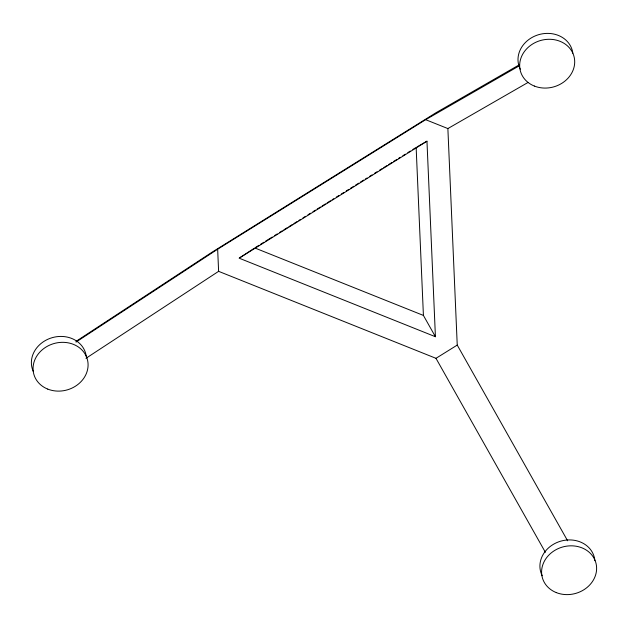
<?xml version="1.0" encoding="UTF-8"?>
<svg xmlns="http://www.w3.org/2000/svg" width="628" height="628" viewBox="0 0 628 628"><rect width="100%" height="100%" fill="white"/><g stroke="black" fill="none" stroke-linecap="round" stroke-linejoin="round"><path stroke-width="0.94" d="M76.043 341.357L212.021 252.213L436.099 112.663L519.301 64.794M76.004 342.087L217.657 249.206L425.658 119.681L519.34 65.783M85.965 358.305L218.615 271.335L435.981 358.321L545.387 552.31M239.912 257.661L253.963 248.445M255.572 247.416L258.901 245.344M260.565 244.308L263.893 242.235M265.558 241.199L272.214 237.054M274.711 235.5L277.207 233.946M279.703 232.391L282.2 230.837M283.864 229.801L287.192 227.729M288.856 226.692L292.185 224.62M293.849 223.584L297.177 221.511M298.842 220.475L300.506 219.439M303.002 217.885L305.498 216.33M307.987 214.776L310.483 213.222M312.98 211.667L315.476 210.113M317.14 209.077L320.468 207.005M322.133 205.968L325.461 203.896M327.125 202.86L330.454 200.787M332.118 199.751L333.782 198.715M336.278 197.161L338.775 195.606M341.271 194.052L343.767 192.498M346.264 190.943L348.76 189.389M350.424 188.353L353.752 186.281M355.417 185.244L358.737 183.172M360.401 182.136L363.73 180.063M365.394 179.027L367.058 177.991M369.554 176.437L372.051 174.882M374.547 173.328L377.043 171.774M379.54 170.219L382.036 168.665M383.7 167.629L387.029 165.556M388.693 164.52L392.021 162.448M393.685 161.412L397.014 159.339M398.678 158.303L400.342 157.267M402.838 155.713L405.335 154.158M407.831 152.604L410.32 151.05M412.816 149.495L415.312 147.941M426.962 141.198L239.127 258.171L435.424 336.726L426.962 141.198L416.976 146.944M435.981 358.321L457.239 345.078L447.874 128.567L528.054 82.441M425.658 119.681L447.874 128.567M254.74 247.934L423.413 315.429L435.424 336.726M457.239 345.078L567.61 540.779M416.144 147.423L423.413 315.429M217.657 249.206L218.615 271.335M542.215 575.735A27.773 24.099 -15.9 0 1 560.788 541.148A27.773 24.099 -15.9 0 1 594.865 560.671M33.284 371.423A27.773 24.099 -15.9 0 1 52.257 337.652A27.773 24.099 -15.9 0 1 86.232 356.272M520.298 69.198A27.773 24.099 -15.9 0 1 538.369 34.76A27.773 24.099 -15.9 0 1 572.846 53.239M556.267 592.589A27.773 24.099 -15.9 0 0 596.6 567.469A27.773 24.099 -15.9 0 0 554.446 550.599A27.773 24.099 -15.9 0 0 556.267 592.589M47.736 389.093A27.773 24.099 -15.9 0 0 88.069 363.973A27.773 24.099 -15.9 0 0 45.922 347.103A27.773 24.099 -15.9 0 0 47.736 389.093M534.35 86.052A27.773 24.099 -15.9 0 0 574.683 60.932A27.773 24.099 -15.9 0 0 532.528 44.062A27.773 24.099 -15.9 0 0 534.35 86.052"/></g></svg>
